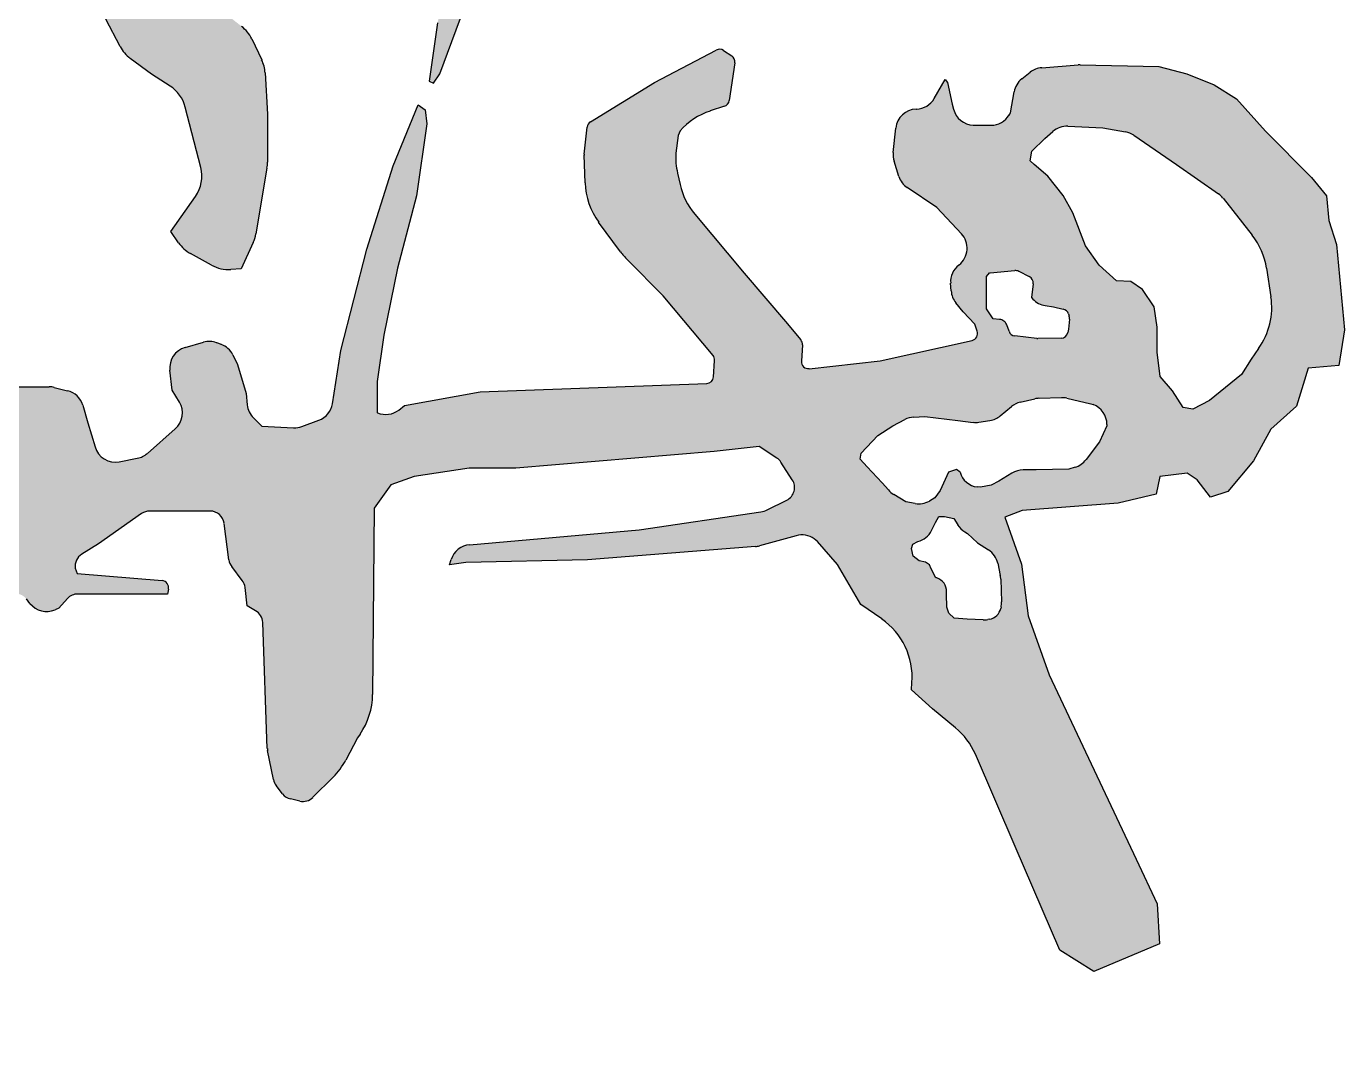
# Model space of a CAD drawing. Extents: x 185245 to 2166646, y -19957 to 815000.
# Drawn here: x 2019937.8 to 2020334.7, y 690203.8 to 690515.8 of the extents above; entities that cross this region are included whole.
import ezdxf

# ---------------------------------------------------------------- set-up
doc = ezdxf.new("R2010")
doc.units = 0
doc.header["$LTSCALE"] = 1000
doc.header["$MEASUREMENT"] = 0
doc.layers.add('签名', color=7, linetype='Continuous')

msp = doc.modelspace()

# ---------------------------------------------------------------- hatches: boundary and pattern name
at = {"layer": '签名'}
h = msp.add_hatch(color=4, dxfattribs=at)
h.paths.add_polyline_path([(2019868.78, 690825.58), (2019882.33, 690823.76), (2019889.88, 690820.89), (2019896.13, 690817.51), (2019898.22, 690813.34), (2019898.74, 690808.4), (2019899, 690803.97), (2019899, 690802.93), (2019901.35, 690805.02), (2019904.73, 690810.22), (2019908.64, 690816.21), (2019907.08, 690822.97), (2019905.25, 690825.71, 0.161293), (2019894.72, 690833.93), (2019890.4, 690835.47), (2019873.73, 690840.41), (2019851.56, 690845.83, -0.055927), (2019847.11, 690847.46), (2019837.62, 690852.21, -0.036786), (2019834.94, 690853.8), (2019829.61, 690857.53, 0.116967), (2019820.49, 690861.14, 0.125161), (2019819.46, 690860.96), (2019813.98, 690858.45, 0.089225), (2019813.36, 690858.02, -0.045924), (2019813.66, 690858.27), (2019810.36, 690856, 0.195275), (2019809.48, 690854.66), (2019809.13, 690852.94, 0.293872), (2019809.97, 690850.8), (2019813.56, 690848.22), (2019817.2, 690846.92), (2019821.11, 690843.02), (2019822.44, 690833.71, 0.040442), (2019822.41, 690833.37, 0.74192), (2019826.3, 690832.19), (2019827.62, 690834.17), (2019833.35, 690835.99), (2019839.08, 690834.95), (2019843.51, 690831.82), (2019848.5, 690827.55, 0.146226), (2019849.61, 690827.06), (2019859.14, 690825.84)])
h.paths.add_polyline_path([(2020026.45, 690595.26, -0.224051), (2020030.41, 690587.1), (2020030.62, 690568.84, 0.252735), (2020035.52, 690560.01), (2020039.87, 690557.23), (2020044.04, 690557.64, 0.405395), (2020053.59, 690568.95), (2020052.86, 690579.43), (2020060.94, 690581.74), (2020063.25, 690582.89), (2020055.45, 690587.21), (2020054.01, 690592.98), (2020054.24, 690603.46, 0.116113), (2020053.23, 690608.22), (2020047.95, 690619.44, 0.062977), (2020046.52, 690621.69), (2020040.35, 690629.14, 0.230474), (2020031.88, 690632.98), (2020024, 690632.77), (2020021.5, 690632.11, 0.141943), (2020016.42, 690629.08), (2020009.6, 690621.74, 0.175293), (2020006.76, 690615.09), (2020006.69, 690613.74), (2020007.55, 690609.99), (2020008.13, 690609.99)])
h.paths.add_polyline_path([(2020009.66, 690501.81, 0.097987), (2020008.63, 690505.8), (2020005.62, 690512.06, 0.115547), (2020002.59, 690515.83), (2019991.24, 690524.69), (2019978.35, 690530.92), (2019972.2, 690531.03), (2019966.71, 690528.01), (2019961.72, 690518.04), (2019966.01, 690509.8, 0.112428), (2019969.06, 690506.2), (2019975.44, 690501.42), (2019981.04, 690497.86, -0.190711), (2019985.63, 690491.53), (2019990.28, 690473.38, -0.218827), (2019988.69, 690464.65), (2019981.26, 690454.05), (2019983.59, 690450.68, 0.115033), (2019987.17, 690447.44), (2019993.49, 690443.93, 0.14431), (2019999.35, 690442.62), (2020002.47, 690442.83), (2020006.05, 690450.71, 0.064737), (2020006.86, 690453.33), (2020010.22, 690473.11, 0.042109), (2020010.37, 690474.89), (2020010.37, 690489.37)])
h.paths.add_polyline_path([(2019910.46, 690248.86, 0.133698), (2019911.76, 690250.67), (2019914.06, 690256.83), (2019913.81, 690263.56), (2019913.81, 690266.13), (2019911.73, 690267.35), (2019907.07, 690267.6), (2019898.5, 690267.48), (2019894.54, 690267.85, -0.296761), (2019890.92, 690270.74), (2019890.04, 690273.35), (2019887.96, 690273.35), (2019886.03, 690270.36, -0.111035), (2019884.7, 690269.05), (2019881.96, 690267.35), (2019877.13, 690262.02, -0.159662), (2019874.84, 690260.71), (2019871.42, 690260.01), (2019862.85, 690260.74), (2019862.75, 690260.29), (2019862.55, 690256.18), (2019862.95, 690252.66), (2019865.89, 690249.52), (2019870.39, 690245.02), (2019872.94, 690245.21), (2019875.49, 690247.17), (2019877.64, 690246.39), (2019879.8, 690243.65), (2019880.58, 690239.34), (2019880.03, 690228.68, 0.22558), (2019881.43, 690225.31), (2019886.27, 690220.93), (2019888.42, 690221.33), (2019893.32, 690227.79), (2019899.04, 690232.93, 0.121444), (2019900.18, 690234.61), (2019902.91, 690241.97, -0.134274), (2019904.22, 690243.79)])
msp.add_hatch(color=4, dxfattribs=at).paths.add_polyline_path([(2020152.31, 690750.18), (2020113.21, 690671.38), (2020085.32, 690601.19), (2020070.57, 690554.06), (2020061.6, 690516.94), (2020059.04, 690499.34), (2020060.32, 690498.7), (2020062.22, 690501.49), (2020082.34, 690555.89), (2020107.01, 690617.96), (2020132.15, 690672.48), (2020160.01, 690729.07), (2020165.49, 690732.27), (2020167.77, 690726.33), (2020165.95, 690695.3), (2020165.95, 690671.11), (2020169.14, 690649.2), (2020184.22, 690622.28), (2020198.83, 690602.19), (2020210.71, 690585.31), (2020214.36, 690575.27), (2020213.45, 690565.23), (2020207.97, 690547.88), (2020203.58, 690542.93), (2020194.61, 690540.04), (2020188.85, 690533), (2020189.81, 690528.84), (2020200.39, 690524.64), (2020208.08, 690524), (2020217.37, 690532.64), (2020228.9, 690547.36), (2020234.67, 690567.2), (2020232.74, 690585.76), (2020226.02, 690601.45), (2020211.93, 690620.97), (2020198.79, 690639.53), (2020189.48, 690669.1), (2020190.12, 690694.7), (2020190.74, 690736.73), (2020189.46, 690760.1), (2020184.01, 690766.82), (2020173.12, 690770.66), (2020161.59, 690768.1)])
h = msp.add_hatch(color=4, dxfattribs=at)
h.paths.add_polyline_path([(2020106.61, 690485.47, -0.231178), (2020107.61, 690487.05), (2020126.92, 690498.93), (2020145.49, 690508.69, -0.274551), (2020147.66, 690508.58), (2020150.15, 690506.92, -0.290357), (2020151.07, 690504.84), (2020149.39, 690493.49, -0.282713), (2020147.96, 690491.78), (2020143.64, 690490.35, 0.12974), (2020134.57, 690484.41), (2020134.03, 690482.97), (2020133.32, 690477.61, 0.07073), (2020133.81, 690471.65), (2020134.6, 690468.19, 0.118418), (2020139, 690459.29), (2020153.86, 690441.47), (2020166.29, 690426.98), (2020170.93, 690421.42, -0.191696), (2020171.42, 690419.92), (2020171.11, 690415, 0.465128), (2020173.46, 690412.76), (2020194.78, 690415.07), (2020222.5, 690421.28, 0.44834), (2020224.04, 690424.05), (2020223.31, 690426.15), (2020219.82, 690429.89), (2020217.64, 690432.54, -0.157491), (2020216.2, 690436.18), (2020216.05, 690438.51, -0.24693), (2020218.46, 690443.93), (2020218.59, 690444.02, 0.440579), (2020219.28, 690453.4), (2020211.84, 690461.29), (2020202.97, 690467.27, -0.170294), (2020200.45, 690470.65), (2020199.01, 690475.24, -0.102372), (2020198.76, 690477.81), (2020199.54, 690485.19, -0.373734), (2020205.65, 690490.9), (2020205.79, 690490.9, 0.254103), (2020211.03, 690493.99), (2020214.4, 690499.78), (2020215.1, 690498.88), (2020216.55, 690492.36), (2020216.92, 690490.9, 0.331647), (2020222.83, 690486.09), (2020223.82, 690486.04), (2020228.19, 690486.04, 0.263355), (2020233.65, 690489.13), (2020234.04, 690489.78), (2020235.13, 690496.1, -0.184975), (2020237.45, 690500.02), (2020240, 690502.03, -0.149598), (2020243.47, 690503.39), (2020254.75, 690504.24), (2020278.69, 690503.74), (2020287.17, 690501.49), (2020295.4, 690498.25), (2020302.14, 690494.02), (2020310.87, 690484.3), (2020324.68, 690470.32), (2020329.17, 690464.84), (2020329.91, 690457.36), (2020332.16, 690450.14), (2020334.66, 690424.41), (2020332.91, 690413.69), (2020323.68, 690412.95), (2020322.19, 690407.96), (2020320.19, 690401.48), (2020312.46, 690394.5), (2020307.22, 690385.03), (2020299.49, 690375.81), (2020294.25, 690374.07), (2020290.26, 690379.3), (2020287.27, 690381.29), (2020279.04, 690380.3), (2020277.96, 690374.99), (2020266.49, 690372.25), (2020237.55, 690370.01), (2020232.32, 690368.01), (2020237.37, 690353.88), (2020239.36, 690338.33), (2020245.7, 690320.53), (2020271.87, 690265.05), (2020278.25, 690251.65), (2020278.89, 690239.54), (2020259.11, 690231.25), (2020248.89, 690237.62), (2020235.49, 690268.87), (2020223.49, 690296.68, 0.119239), (2020217.48, 690304.66), (2020210.6, 690310.32), (2020204.22, 690316.06), (2020204.39, 690318.28, 0.267055), (2020195.28, 690337.41), (2020189.05, 690341.71), (2020182.02, 690353.75), (2020176, 690360.77), (2020174.95, 690361.52, 0.225942), (2020169.56, 690362.47), (2020158.51, 690359.43, -0.047725), (2020157.32, 690359.22), (2020106.73, 690355.25), (2020070.06, 690354.39), (2020065.16, 690353.65), (2020065.69, 690355.33, -0.302854), (2020071.21, 690359.76), (2020122.29, 690364.28), (2020158.92, 690369.65, 0.079622), (2020160.85, 690370.26), (2020166.72, 690373.19, 0.447831), (2020168.38, 690379.31), (2020164.93, 690384.62, 0.101957), (2020163.72, 690385.83), (2020158.43, 690389.36), (2020144.88, 690387.86), (2020085.14, 690382.84), (2020071.09, 690382.84), (2020054.52, 690380.33), (2020047.49, 690377.83), (2020042.47, 690370.8), (2020042.02, 690314.65, -0.1506), (2020038.24, 690302.72), (2020037.45, 690301.59), (2020033.94, 690294.91, -0.07539), (2020030.15, 690289.78), (2020024.06, 690283.69, -0.258442), (2020020.1, 690282.55), (2020017.34, 690283.19, -0.172364), (2020014.94, 690284.72), (2020012.97, 690287.25, -0.116492), (2020012.16, 690289.03), (2020010.35, 690298.07), (2020008.93, 690336.36, 0.257654), (2020006.81, 690339.88), (2020004.21, 690341.39), (2020003.63, 690346.88, 0.137932), (2020002.78, 690349.02), (2019999.61, 690353.15, -0.130882), (2019998.78, 690355.17), (2019997.31, 690366.19, 0.375873), (2019993.1, 690369.88), (2019974.92, 690369.88, 0.153785), (2019972.49, 690369.11), (2019959.5, 690360.03), (2019954.48, 690356.92, 0.298099), (2019952.51, 690352.7), (2019953.09, 690351.08), (2019978.67, 690348.95, -0.449386), (2019980.58, 690346.41), (2019980.27, 690344.9), (2019953.28, 690344.9, 0.210128), (2019950.15, 690343.53), (2019947.54, 690340.68), (2019946.41, 690340.19, -0.340919), (2019938.86, 690342.08), (2019937.79, 690343.43, 0.210758), (2019934.75, 690345.04), (2019929.44, 690345.42, -0.201903), (2019925.03, 690347.66), (2019921.31, 690352.05, -0.259318), (2019920.11, 690358.12), (2019920.69, 690359.91, -0.264412), (2019928.43, 690367), (2019934.86, 690368.47), (2019935.38, 690369.62, 0.42547), (2019934.22, 690372.45), (2019931.68, 690373.47, 0.080244), (2019927.1, 690374.11), (2019916.91, 690373.75), (2019857.65, 690373.06), (2019811.19, 690369.19), (2019790.28, 690367.86, 0.145884), (2019788, 690367.02), (2019757.95, 690344.52), (2019733.32, 690327.99), (2019703.04, 690305.13), (2019663.27, 690278.05), (2019651.08, 690268.64, 0.151784), (2019648.91, 690265.55), (2019647.78, 690262.06), (2019647.78, 690259.21, 0.121298), (2019648.51, 690256.25), (2019650.33, 690254.15), (2019653.93, 690253.23), (2019657.71, 690253.32, 0.108689), (2019666.58, 690255.48), (2019672.56, 690258.41), (2019716.21, 690278.44), (2019768.81, 690302.51), (2019813.54, 690320.69), (2019832.22, 690324.61), (2019860.24, 690326.09), (2019866.99, 690325.73, -0.148728), (2019871.64, 690324.05), (2019875.83, 690320.91, -0.11645), (2019878.34, 690317.91), (2019881.37, 690311.84), (2019871.86, 690310.38, 0.187953), (2019866.52, 690307.29), (2019855.93, 690294.06, 0.102525), (2019854.36, 690290.99), (2019851.88, 690281.88), (2019840.62, 690281.88, 0.144191), (2019836.01, 690280.53), (2019784.05, 690247.01), (2019734.84, 690218.09, 0.063491), (2019733.14, 690216.77), (2019724.07, 690207.71, -0.080592), (2019721.86, 690206.12), (2019719.02, 690204.7, -0.178905), (2019713.16, 690204.06), (2019710.96, 690207.63), (2019708.6, 690214.65, -0.27945), (2019710.38, 690223.28), (2019713.26, 690226.38), (2019726.81, 690230.44, 0.073381), (2019729.05, 690231.49), (2019794.86, 690275.01), (2019818, 690291.05, 0.06755), (2019819.68, 690292.59), (2019823.18, 690296.78), (2019823.38, 690297.95, 0.305341), (2019816.7, 690301.23), (2019814.03, 690301.04), (2019769.79, 690281.39), (2019692.02, 690247.94), (2019669.54, 690239.4, -0.052637), (2019665.22, 690238.27), (2019652.11, 690236.25, -0.090596), (2019644.47, 690236.47), (2019635.61, 690238.34, -0.085038), (2019628.94, 690241), (2019625.24, 690243.26, -0.181064), (2019622.48, 690246.78), (2019620.83, 690252, -0.147202), (2019620.78, 690255.68), (2019622.81, 690262.79, -0.109427), (2019624.13, 690265.21), (2019635.58, 690278.42, -0.048018), (2019636.46, 690279.26), (2019672.36, 690307.37), (2019703.32, 690328.49), (2019712.94, 690336.1, 0.298156), (2019714.41, 690340.51), (2019712.66, 690347.15), (2019709.22, 690351.08), (2019697.43, 690352.07), (2019565.57, 690335.89), (2019492.71, 690328.01), (2019332.7, 690314.97, -0.291644), (2019328.66, 690317.11), (2019317.71, 690336.36), (2019317.71, 690337.94, -0.383842), (2019321.52, 690342.17), (2019345.73, 690344.71), (2019532.03, 690353.06), (2019659.95, 690366.86), (2019705.67, 690370.3), (2019707.49, 690375.23), (2019706.11, 690393.83), (2019698.04, 690418.03), (2019690.61, 690427.3), (2019680.19, 690441.01, -0.101619), (2019678.34, 690444.86), (2019676.96, 690450.35, -0.109256), (2019676.83, 690454.94), (2019678.26, 690462.34, -0.280752), (2019685.7, 690470.52), (2019687.37, 690471.02, -0.126758), (2019692.67, 690471.2), (2019697.84, 690470.05, -0.15474), (2019703.39, 690466.83), (2019712.32, 690457.01, -0.081557), (2019714.2, 690454.12), (2019717.02, 690447.67, -0.093443), (2019717.91, 690443.83), (2019718.44, 690430.39), (2019722.77, 690405.05), (2019729.12, 690379.69, 0.390931), (2019733.94, 690376.53), (2019753.08, 690379.71), (2019768.44, 690387.68, 0.171134), (2019770.38, 690389.74), (2019776.58, 690403.81), (2019795.13, 690432.24), (2019803.96, 690449.88, 0.116513), (2019804.41, 690451.78), (2019804.41, 690464.69, 0.107138), (2019804.03, 690466.45), (2019802.31, 690470.23, 0.523435), (2019795.43, 690471.48), (2019788.43, 690464.48, -0.18265), (2019785.69, 690463.24), (2019777.37, 690462.72, -0.340063), (2019773.07, 690465.62), (2019771.88, 690469.19, 0.294066), (2019768.29, 690472.08), (2019765.01, 690472.42, 0.133568), (2019754, 690470.64), (2019752.46, 690469.94), (2019743.05, 690464.71, 0.220074), (2019740.94, 690461.83), (2019738.99, 690452.07, -0.080659), (2019738.51, 690450.8), (2019731.43, 690438.42), (2019729.74, 690439.77, -0.201849), (2019728.16, 690442.67), (2019725.97, 690464.53, -0.240558), (2019726.68, 690466.33), (2019736.28, 690474.86, 0.21433), (2019737, 690476.45), (2019737, 690479.15, 0.280337), (2019735.85, 690481.03), (2019702.37, 690498.36), (2019678.76, 690512.75, 0.156534), (2019674.97, 690513.66), (2019665.27, 690512.94, -0.46076), (2019660.72, 690517.53), (2019661.81, 690530.72, -0.064651), (2019664.11, 690541.42), (2019670.95, 690567.64), (2019680.69, 690605.07), (2019692.17, 690650.18), (2019694.41, 690661.85), (2019681.37, 690660.55, -0.064936), (2019670.39, 690660.88), (2019660.1, 690662.54, -0.080775), (2019653.63, 690664.69), (2019648.91, 690667.16, -0.135752), (2019640.64, 690674.9), (2019640.4, 690675.29, -0.154043), (2019637.32, 690687.7), (2019637.44, 690689.71, -0.136703), (2019638.19, 690691.87), (2019643.08, 690698.93), (2019644.24, 690699.22, -0.279334), (2019648.45, 690697.94), (2019657.44, 690687.93), (2019670.2, 690681.76), (2019682.73, 690679.26, 0.141167), (2019694.45, 690680.23), (2019696.89, 690681.98), (2019699.79, 690686.17, 0.122029), (2019700.23, 690688.16), (2019699.57, 690718.91, 0.13949), (2019696.14, 690730.03), (2019691.62, 690736.98), (2019688.25, 690740.56, 0.109197), (2019680.67, 690745.72), (2019674.74, 690748.09, -0.674227), (2019678.54, 690768.07), (2019685.28, 690767.75, -0.092395), (2019694.78, 690764.66), (2019701.89, 690760.64, -0.067551), (2019706.43, 690757.18), (2019716.33, 690747.29), (2019716.79, 690746.66, -0.157847), (2019720.91, 690734.24), (2019721.26, 690684.37, 0.507739), (2019724.04, 690682.36), (2019741.45, 690688.04), (2019780.98, 690698.33), (2019784.49, 690699.65, 0.285141), (2019798.14, 690717.42), (2019798.42, 690720.2), (2019792.05, 690732.92), (2019791.89, 690735.77, -0.404917), (2019797.67, 690742.49), (2019802.43, 690742.92, -0.059906), (2019803.95, 690742.88), (2019810.92, 690741.83, -0.217925), (2019815.37, 690738.94), (2019819.29, 690732.73, -0.127757), (2019820.27, 690729.68), (2019820.71, 690721.79), (2019820.96, 690719.9, 0.45192), (2019828.92, 690714.59), (2019841.04, 690717.81, 0.061267), (2019845.85, 690719.75), (2019854.53, 690724.55, -0.126968), (2019864.81, 690727.21), (2019897.69, 690727.21, 0.329734), (2019899.72, 690728.71), (2019903.79, 690742.02), (2019908.79, 690728.17, 0.229531), (2019910.12, 690726.88), (2019912.28, 690726.16, -0.382276), (2019913.69, 690723.7), (2019911.8, 690714.92, -0.203047), (2019910.85, 690713.56), (2019905.03, 690709.93), (2019893.91, 690703.75), (2019878.26, 690698.41), (2019856.44, 690694.29), (2019845.74, 690694.29), (2019836.63, 690694.62, 0.112418), (2019831.99, 690693.73), (2019829.04, 690692.44, 0.326044), (2019827.78, 690690.28), (2019829.66, 690671.92), (2019828.42, 690664.11), (2019825.52, 690659.37, 0.328096), (2019825.95, 690654.35), (2019829.66, 690650.12), (2019839.09, 690615.91, 0.053255), (2019839.43, 690615.07), (2019854.36, 690586.52), (2019866.22, 690567.43), (2019876.3, 690551.7, 0.098742), (2019877.45, 690550.5), (2019891.9, 690540.45), (2019914.5, 690519.93, 0.218816), (2019917.88, 690518.85), (2019919.51, 690519.06, -0.291918), (2019923.64, 690517.09), (2019924.76, 690515.3, -0.158896), (2019925.39, 690512.75), (2019924.83, 690504.92), (2019930.1, 690506.89), (2019919.56, 690495.7), (2019919.12, 690493.04, -0.240188), (2019913.38, 690485.29), (2019909.42, 690484.77), (2019890.18, 690484.77), (2019862.01, 690482.46), (2019845.84, 690482), (2019839.38, 690480.15), (2019837.98, 690468.51), (2019829.66, 690453.28), (2019819.04, 690440.36), (2019815.81, 690434.36), (2019810.38, 690422.36, -0.059303), (2019807.79, 690418.06), (2019798.94, 690406.69, 0.096023), (2019795.28, 690399.48), (2019793.64, 690393.75), (2019795.95, 690390.52), (2019802.42, 690389.13), (2019844.78, 690395.19), (2019864.49, 690396.93, 0.368288), (2019870.28, 690402.83), (2019870.35, 690403.76, -0.287337), (2019874.34, 690409.22), (2019876.46, 690410.07, -0.1299), (2019879.69, 690410.47), (2019898.82, 690407.84), (2019917.47, 690407.32), (2019944.66, 690407.32, -0.061275), (2019946.2, 690407.13), (2019950.19, 690406.13, -0.265952), (2019954.76, 690401.75), (2019956.32, 690396.45), (2019958.46, 690389.2, 0.385739), (2019965.76, 690384.74), (2019971.18, 690385.77, 0.134429), (2019974.21, 690387.25), (2019982.6, 690394.65, 0.361907), (2019983.85, 690402.71), (2019981.7, 690406.29), (2019981, 690412.27, -0.367837), (2019985.58, 690419.15), (2019991.12, 690420.73, -0.157947), (2019995.04, 690420.59), (2019996.41, 690420.09, -0.191883), (2019999.94, 690416.95), (2020001.39, 690414.05), (2020003.98, 690405.25), (2020004.29, 690401.86, 0.175535), (2020006.13, 690397.92), (2020008.64, 690395.42), (2020018.23, 690394.96, 0.100406), (2020020.73, 690395.34), (2020025.85, 690397.23, 0.271742), (2020029.95, 690402.22), (2020032.47, 690418.19), (2020040.24, 690448.73), (2020048.18, 690473.86), (2020055.78, 690492.21), (2020057.85, 690490.66), (2020058.37, 690486.51), (2020055.26, 690464.78), (2020049.56, 690443.04), (2020045.42, 690422.85), (2020043.35, 690408.87), (2020043.35, 690399.56, 0.280775), (2020049.94, 690400.31), (2020051.64, 690401.63), (2020074.43, 690405.77), (2020142.62, 690408.27, 0.384258), (2020144.66, 690410.25), (2020145, 690415.26, 0.192772), (2020144.51, 690416.76), (2020129.51, 690434.74), (2020118.75, 690445.5, -0.038185), (2020116.64, 690447.96), (2020110.08, 690456.89, -0.150784), (2020105.98, 690468.73), (2020105.69, 690477.19)])
h.paths.add_polyline_path([(2019800.27, 690682.05), (2019801.77, 690675.13), (2019800.66, 690648.43), (2019792.96, 690603.8), (2019782.18, 690563.03), (2019767.55, 690521.48), (2019754.46, 690501.48), (2019736.75, 690510.71), (2019718.27, 690519.17), (2019686.72, 690532.88, -0.411776), (2019684.5, 690538.44), (2019693.63, 690559.95), (2019702.1, 690586.11), (2019712.11, 690624.58), (2019716.73, 690646.89), (2019722.12, 690659.97), (2019727.74, 690661.9), (2019747.6, 690665.81), (2019766.26, 690673.63), (2019782.81, 690679.04), (2019796.35, 690682.65)], flags=16)
h.paths.add_polyline_path([(2019820.79, 690632.96), (2019822.65, 690632.43), (2019826.36, 690625.8), (2019829.28, 690610.15), (2019840.96, 690583.36), (2019857.28, 690548.75, 0.039662), (2019858.12, 690547.29), (2019869.06, 690531.28), (2019879.15, 690513.24), (2019884.19, 690504.49), (2019882.33, 690502.63), (2019865.61, 690501.83), (2019845.25, 690499.66), (2019806.04, 690502.84, 0.081589), (2019804.67, 690502.73), (2019792.05, 690499.57, 0.183834), (2019789.57, 690497.85), (2019788.05, 690495.63, -0.12786), (2019784.03, 690492.11), (2019778.53, 690489.37), (2019773.22, 690491.22), (2019772.53, 690495.73), (2019773.07, 690502.2), (2019780.09, 690517.31), (2019790.35, 690536.73), (2019800.07, 690558.85), (2019809.24, 690582.59), (2019815.72, 690609.02), (2019817.34, 690630.6), (2019818.4, 690632.7)], flags=16)
h.paths.add_polyline_path([(2020240.53, 690478.25), (2020244.41, 690482.06), (2020246.86, 690484.19, -0.191823), (2020251.31, 690485.73), (2020261.89, 690485.26), (2020268.7, 690484.05, -0.10674), (2020271.19, 690483.03), (2020284.04, 690474.2), (2020296.66, 690465.42, -0.07439), (2020298.04, 690464.13), (2020306.85, 690452.92, -0.129106), (2020311.15, 690443.02), (2020312.47, 690434.43, -0.195793), (2020308.76, 690418.85), (2020306.48, 690415.67), (2020303.57, 690411.01), (2020293.95, 690403.15), (2020289, 690400.52), (2020286.08, 690401.11), (2020282.88, 690406.06), (2020279.09, 690410.43), (2020278.21, 690417.71), (2020278.21, 690425.28), (2020277.34, 690431.39), (2020273.84, 690436.63), (2020270.34, 690438.96), (2020265.97, 690439.25), (2020260.73, 690443.91), (2020256.65, 690449.74), (2020252.86, 690459.64), (2020249.94, 690464.88), (2020245.28, 690470.7), (2020241.2, 690474.2), (2020239.99, 690475.36)], flags=16)
h.paths.add_polyline_path([(2020226.82, 690440.54), (2020227.72, 690441.62), (2020227.9, 690441.62), (2020236.01, 690442.34), (2020239.71, 690440.49, -0.319194), (2020240.87, 690438.32), (2020240.34, 690434.23), (2020240.81, 690433.72, 0.170609), (2020244.54, 690431.73), (2020247.01, 690431.35), (2020249.94, 690430.71, -0.270894), (2020251.52, 690429.26), (2020251.88, 690428.11), (2020251.52, 690424.68), (2020251.31, 690423.65, -0.35173), (2020249.27, 690421.95), (2020242.14, 690421.8), (2020235.38, 690422.6, -0.28734), (2020233.62, 690424.02), (2020232.95, 690425.94, 0.155831), (2020232.18, 690426.98, 0.184917), (2020230.8, 690427.61), (2020228.8, 690427.75), (2020226.82, 690430.81), (2020226.82, 690436.03)], flags=16)
h.paths.add_polyline_path([(2020189.06, 690387.33), (2020194.1, 690392.6), (2020198.69, 690395.58), (2020202.26, 690397.44, -0.109091), (2020204.91, 690398.16), (2020208.32, 690398.33), (2020218.17, 690397.18), (2020222.79, 690396.6, 0.069308), (2020224.55, 690396.63), (2020227.88, 690397.14, 0.13629), (2020230.99, 690398.54), (2020234.38, 690401.36, -0.117467), (2020237.02, 690402.67), (2020241.39, 690403.68, -0.049761), (2020242.65, 690403.84), (2020249.46, 690404.03, -0.063156), (2020251.05, 690403.87), (2020258.29, 690402.22), (2020258.99, 690401.95, -0.311276), (2020263.1, 690395.99), (2020263.1, 690395.58), (2020260.81, 690390.77), (2020256.81, 690385.38, -0.162986), (2020253.49, 690383.07), (2020251.64, 690382.52), (2020241.78, 690382.29), (2020237.88, 690382.29, 0.140475), (2020234.5, 690381.33), (2020230.55, 690378.86), (2020228.26, 690377.71), (2020225.05, 690377.03), (2020224.07, 690377.15, -0.312011), (2020218.87, 690381.62), (2020217.82, 690382.37), (2020215.42, 690381.61), (2020212.9, 690376.11), (2020211.3, 690373.82), (2020209.63, 690372.88, -0.174687), (2020205.37, 690372.17), (2020202.59, 690372.67), (2020198.91, 690374.88, -0.082204), (2020197.32, 690376.23), (2020195.48, 690378.4), (2020190.9, 690383.21), (2020188.83, 690385.5)], flags=16)
h.paths.add_polyline_path([(2020204.63, 690359.89), (2020206.18, 690360.72, 0.21493), (2020210.28, 690363.99), (2020211.52, 690366.42), (2020212.52, 690368.21), (2020214.21, 690368.21), (2020216.99, 690367.61), (2020218.16, 690365.75, 0.120194), (2020220.32, 690363.64), (2020221.17, 690363.14), (2020224.15, 690360.36), (2020227.48, 690358.17, -0.198061), (2020230.22, 690354.16), (2020231.11, 690349.92), (2020231.38, 690342.6, -0.06461), (2020231.23, 690340.97), (2020231.14, 690340.57, -0.302829), (2020227.72, 690337.31), (2020227.2, 690337.22, -0.052243), (2020225.87, 690337.13), (2020220.97, 690337.31), (2020217.09, 690337.6), (2020215.5, 690339.19), (2020214.9, 690340.98), (2020214.8, 690345.18, 0.37754), (2020211.63, 690349.82), (2020210.23, 690352.51), (2020209.73, 690353.7), (2020208.44, 690354.5), (2020206.55, 690354.89), (2020204.76, 690356.28), (2020204.26, 690358.57)], flags=16)

# ---------------------------------------------------------------- linework, layer by layer
at = {"layer": '签名', "color": 4}
for p, q in [((2020062.22, 690501.49, -1062.25), (2020082.34, 690555.89, -1062.25)), ((2019966.01, 690509.8, -1062.25), (2019961.72, 690518.04, -1062.25)), ((2020061.6, 690516.94, -1062.25), (2020059.04, 690499.34, -1062.25)), ((2020005.62, 690512.06, -1062.25), (2020008.63, 690505.8, -1062.25)), ((2020126.92, 690498.93, -1062.25), (2020145.49, 690508.69, -1062.25)), ((2020147.66, 690508.58, -1062.25), (2020150.15, 690506.92, -1062.25)), ((2019975.44, 690501.42, -1062.25), (2019969.06, 690506.2, -1062.25)), ((2020151.07, 690504.84, -1062.25), (2020149.39, 690493.49, -1062.25)), ((2020243.47, 690503.39, -1062.25), (2020254.44, 690504.21, -1062.25)), ((2020255.05, 690504.23, -1062.25), (2020278.69, 690503.74, -1062.25)), ((2020278.69, 690503.74, -1062.25), (2020287.17, 690501.49, -1062.25)), ((2019981.04, 690497.86, -1062.25), (2019975.44, 690501.42, -1062.25)), ((2020009.66, 690501.81, -1062.25), (2020010.37, 690489.37, -1062.25)), ((2020059.04, 690499.34, -1062.25), (2020060.32, 690498.7, -1062.25)), ((2020060.32, 690498.7, -1062.25), (2020062.22, 690501.49, -1062.25)), ((2020107.61, 690487.05, -1062.25), (2020126.92, 690498.93, -1062.25)), ((2020211.11, 690494.13, -1062.25), (2020214.4, 690499.78, -1062.25)), ((2020214.4, 690499.78, -1062.25), (2020215.1, 690498.88, -1062.25)), ((2020215.1, 690498.88, -1062.25), (2020216.55, 690492.36, -1062.25)), ((2020237.45, 690500.02, -1062.25), (2020240, 690502.03, -1062.25)), ((2020287.17, 690501.49, -1062.25), (2020295.4, 690498.25, -1062.25)), ((2020234.04, 690489.78, -1062.25), (2020235.13, 690496.1, -1062.25)), ((2020295.4, 690498.25, -1062.25), (2020302.14, 690494.02, -1062.25)), ((2019990.28, 690473.38, -1062.25), (2019985.63, 690491.53, -1062.25)), ((2020048.18, 690473.86, -1062.25), (2020055.78, 690492.21, -1062.25)), ((2020055.78, 690492.21, -1062.25), (2020057.85, 690490.66, -1062.25)), ((2020057.85, 690490.66, -1062.25), (2020058.37, 690486.51, -1062.25)), ((2020147.96, 690491.78, -1062.25), (2020143.64, 690490.35, -1062.25)), ((2020205.65, 690490.9, -1062.25), (2020205.79, 690490.9, -1062.25)), ((2020216.55, 690492.36, -1062.25), (2020216.92, 690490.9, -1062.25)), ((2020302.14, 690494.02, -1062.25), (2020310.87, 690484.3, -1062.25)), ((2020010.37, 690489.37, -1062.25), (2020010.37, 690474.89, -1062.25)), ((2020058.37, 690486.51, -1062.25), (2020055.26, 690464.78, -1062.25)), ((2020233.65, 690489.13, -1062.25), (2020234.04, 690489.78, -1062.25)), ((2020105.7, 690477.34, -1062.25), (2020106.61, 690485.47, -1062.25)), ((2020134.03, 690482.97, -1062.25), (2020133.32, 690477.61, -1062.25)), ((2020134.57, 690484.41, -1062.25), (2020134.03, 690482.97, -1062.25)), ((2020198.76, 690477.81, -1062.25), (2020199.54, 690485.19, -1062.25)), ((2020222.83, 690486.09, -1062.25), (2020223.82, 690486.04, -1062.25)), ((2020223.82, 690486.04, -1062.25), (2020228.19, 690486.04, -1062.25)), ((2020244.41, 690482.06, -1062.25), (2020246.86, 690484.19, -1062.25)), ((2020251.31, 690485.73, -1062.25), (2020261.89, 690485.26, -1062.25)), ((2020261.89, 690485.26, -1062.25), (2020268.7, 690484.05, -1062.25)), ((2020271.19, 690483.03, -1062.25), (2020284.04, 690474.2, -1062.25)), ((2020310.87, 690484.3, -1062.25), (2020324.68, 690470.32, -1062.25)), ((2020240.53, 690478.25, -1062.25), (2020244.41, 690482.06, -1062.25)), ((2020105.98, 690468.73, -1062.25), (2020105.69, 690477.03, -1062.25)), ((2020200.45, 690470.65, -1062.25), (2020199.01, 690475.24, -1062.25)), ((2020239.99, 690475.36, -1062.25), (2020240.53, 690478.25, -1062.25)), ((2020241.2, 690474.2, -1062.25), (2020239.99, 690475.36, -1062.25)), ((2020010.22, 690473.11, -1062.25), (2020006.86, 690453.33, -1062.25)), ((2020040.24, 690448.73, -1062.25), (2020048.18, 690473.86, -1062.25)), ((2020048.18, 690473.86, -1062.25), (2020048.18, 690473.86, -1062.25)), ((2020133.81, 690471.65, -1062.25), (2020134.6, 690468.19, -1062.25)), ((2020245.28, 690470.7, -1062.25), (2020241.2, 690474.2, -1062.25)), ((2020249.94, 690464.88, -1062.25), (2020245.28, 690470.7, -1062.25)), ((2020284.04, 690474.2, -1062.25), (2020296.66, 690465.42, -1062.25)), ((2020211.84, 690461.29, -1062.25), (2020202.97, 690467.27, -1062.25)), ((2020324.68, 690470.32, -1062.25), (2020329.17, 690464.84, -1062.25)), ((2019981.26, 690454.05, -1062.25), (2019988.69, 690464.65, -1062.25)), ((2020055.26, 690464.78, -1062.25), (2020049.56, 690443.04, -1062.25)), ((2020252.86, 690459.64, -1062.25), (2020249.94, 690464.88, -1062.25)), ((2020298.04, 690464.13, -1062.25), (2020306.85, 690452.92, -1062.25)), ((2020329.17, 690464.84, -1062.25), (2020329.91, 690457.36, -1062.25)), ((2020139, 690459.29, -1062.25), (2020153.86, 690441.47, -1062.25)), ((2020219.28, 690453.4, -1062.25), (2020211.84, 690461.29, -1062.25)), ((2020256.65, 690449.74, -1062.25), (2020252.86, 690459.64, -1062.25)), ((2020116.64, 690447.96, -1062.25), (2020110.08, 690456.89, -1062.25)), ((2020329.91, 690457.36, -1062.25), (2020332.16, 690450.14, -1062.25)), ((2019983.59, 690450.68, -1062.25), (2019981.26, 690454.05, -1062.25)), ((2019993.49, 690443.93, -1062.25), (2019987.17, 690447.44, -1062.25)), ((2020006.05, 690450.71, -1062.25), (2020002.47, 690442.83, -1062.25)), ((2020032.47, 690418.19, -1062.25), (2020040.24, 690448.73, -1062.25)), ((2020260.73, 690443.91, -1062.25), (2020256.65, 690449.74, -1062.25)), ((2020332.16, 690450.14, -1062.25), (2020334.66, 690424.41, -1062.25)), ((2020002.47, 690442.83, -1062.25), (2019999.35, 690442.62, -1062.25)), ((2020049.56, 690443.04, -1062.25), (2020045.42, 690422.85, -1062.25)), ((2020129.51, 690434.74, -1062.25), (2020118.75, 690445.5, -1062.25)), ((2020218.46, 690443.93, -1062.25), (2020218.59, 690444.02, -1062.25)), ((2020265.97, 690439.25, -1062.25), (2020260.73, 690443.91, -1062.25)), ((2020311.15, 690443.02, -1062.25), (2020312.47, 690434.43, -1062.25)), ((2020153.86, 690441.47, -1062.25), (2020166.29, 690426.98, -1062.25)), ((2020226.82, 690440.54, -1062.25), (2020227.72, 690441.62, -1062.25)), ((2020226.82, 690436.03, -1062.25), (2020226.82, 690440.54, -1062.25)), ((2020227.72, 690441.62, -1062.25), (2020227.9, 690441.62, -1062.25)), ((2020227.9, 690441.62, -1062.25), (2020235.41, 690442.29, -1062.25)), ((2020236.55, 690442.07, -1062.25), (2020239.71, 690440.49, -1062.25)), ((2020270.34, 690438.96, -1062.25), (2020265.97, 690439.25, -1062.25)), ((2020273.84, 690436.63, -1062.25), (2020270.34, 690438.96, -1062.25)), ((2020216.2, 690436.18, -1062.25), (2020216.05, 690438.51, -1062.25)), ((2020226.82, 690430.81, -1062.25), (2020226.82, 690436.03, -1062.25)), ((2020240.87, 690438.32, -1062.25), (2020240.34, 690434.23, -1062.25)), ((2020277.34, 690431.39, -1062.25), (2020273.84, 690436.63, -1062.25)), ((2020144.51, 690416.76, -1062.25), (2020129.51, 690434.74, -1062.25)), ((2020219.82, 690429.89, -1062.25), (2020217.64, 690432.54, -1062.25)), ((2020240.34, 690434.23, -1062.25), (2020240.81, 690433.72, -1062.25)), ((2020244.54, 690431.73, -1062.25), (2020247.01, 690431.35, -1062.25)), ((2020247.01, 690431.35, -1062.25), (2020249.94, 690430.71, -1062.25)), ((2020278.21, 690425.28, -1062.25), (2020277.34, 690431.39, -1062.25)), ((2020166.29, 690426.98, -1062.25), (2020170.93, 690421.42, -1062.25)), ((2020223.31, 690426.15, -1062.25), (2020219.82, 690429.89, -1062.25)), ((2020228.8, 690427.75, -1062.25), (2020226.82, 690430.81, -1062.25)), ((2020230.8, 690427.61, -1062.25), (2020228.8, 690427.75, -1062.25)), ((2020232.33, 690426.86, -1062.25), (2020232.04, 690427.11, -1062.25)), ((2020251.52, 690429.26, -1062.25), (2020251.75, 690428.52, -1062.25)), ((2020251.83, 690427.68, -1062.25), (2020251.52, 690424.68, -1062.25)), ((2020224.04, 690424.05, -1062.25), (2020223.31, 690426.15, -1062.25)), ((2020233.62, 690424.02, -1062.25), (2020232.95, 690425.94, -1062.25)), ((2020251.52, 690424.68, -1062.25), (2020251.31, 690423.65, -1062.25)), ((2020278.21, 690417.71, -1062.25), (2020278.21, 690425.28, -1062.25)), ((2020334.66, 690424.41, -1062.25), (2020332.91, 690413.69, -1062.25)), ((2019985.58, 690419.15, -1062.25), (2019991.12, 690420.73, -1062.25)), ((2019995.04, 690420.59, -1062.25), (2019996.41, 690420.09, -1062.25)), ((2020045.42, 690422.85, -1062.25), (2020043.35, 690408.87, -1062.25)), ((2020171.42, 690419.92, -1062.25), (2020171.11, 690415, -1062.25)), ((2020194.78, 690415.07, -1062.25), (2020222.5, 690421.28, -1062.25)), ((2020242, 690421.82, -1062.25), (2020235.38, 690422.6, -1062.25)), ((2020249.27, 690421.95, -1062.25), (2020242.29, 690421.81, -1062.25)), ((2019999.94, 690416.95, -1062.25), (2020001.39, 690414.05, -1062.25)), ((2020029.95, 690402.22, -1062.25), (2020032.47, 690418.19, -1062.25)), ((2020144.66, 690410.25, -1062.25), (2020145, 690415.26, -1062.25)), ((2020173.46, 690412.76, -1062.25), (2020194.78, 690415.07, -1062.25)), ((2020279.09, 690410.43, -1062.25), (2020278.21, 690417.71, -1062.25)), ((2020306.48, 690415.67, -1062.25), (2020303.57, 690411.01, -1062.25)), ((2020308.76, 690418.85, -1062.25), (2020306.48, 690415.67, -1062.25)), ((2019981.7, 690406.29, -1062.25), (2019981, 690412.27, -1062.25)), ((2020001.39, 690414.05, -1062.25), (2020003.98, 690405.25, -1062.25)), ((2020323.68, 690412.95, -1062.25), (2020322.19, 690407.96, -1062.25)), ((2020332.91, 690413.69, -1062.25), (2020323.68, 690412.95, -1062.25)), ((2019917.47, 690407.32, -1062.25), (2019944.66, 690407.32, -1062.25)), ((2019946.2, 690407.13, -1062.25), (2019950.19, 690406.13, -1062.25)), ((2020043.35, 690408.87, -1062.25), (2020043.35, 690399.56, -1062.25)), ((2020074.43, 690405.77, -1062.25), (2020142.62, 690408.27, -1062.25)), ((2020282.88, 690406.06, -1062.25), (2020279.09, 690410.43, -1062.25)), ((2020303.57, 690411.01, -1062.25), (2020293.95, 690403.15, -1062.25)), ((2020322.19, 690407.96, -1062.25), (2020320.19, 690401.48, -1062.25)), ((2019983.85, 690402.71, -1062.25), (2019981.7, 690406.29, -1062.25)), ((2020003.98, 690405.25, -1062.25), (2020004.29, 690401.86, -1062.25)), ((2020051.64, 690401.63, -1062.25), (2020074.43, 690405.77, -1062.25)), ((2020237.02, 690402.67, -1062.25), (2020241.39, 690403.68, -1062.25)), ((2020242.65, 690403.84, -1062.25), (2020249.46, 690404.03, -1062.25)), ((2020251.05, 690403.87, -1062.25), (2020258.29, 690402.22, -1062.25)), ((2020286.08, 690401.11, -1062.25), (2020282.88, 690406.06, -1062.25)), ((2020293.95, 690403.15, -1062.25), (2020289, 690400.52, -1062.25)), ((2019954.76, 690401.75, -1062.25), (2019956.32, 690396.45, -1062.25)), ((2020043.35, 690399.56, -1062.25), (2020043.52, 690399.48, -1062.25)), ((2020049.94, 690400.31, -1062.25), (2020051.64, 690401.63, -1062.25)), ((2020230.99, 690398.54, -1062.25), (2020234.38, 690401.36, -1062.25)), ((2020258.29, 690402.22, -1062.25), (2020258.99, 690401.95, -1062.25)), ((2020289, 690400.52, -1062.25), (2020286.08, 690401.11, -1062.25)), ((2020320.19, 690401.48, -1062.25), (2020312.46, 690394.5, -1062.25)), ((2019956.32, 690396.45, -1062.25), (2019958.46, 690389.2, -1062.25)), ((2020006.13, 690397.92, -1062.25), (2020008.64, 690395.42, -1062.25)), ((2020008.64, 690395.42, -1062.25), (2020018.23, 690394.96, -1062.25)), ((2020020.73, 690395.34, -1062.25), (2020025.85, 690397.23, -1062.25)), ((2020194.1, 690392.6, -1062.25), (2020198.69, 690395.58, -1062.25)), ((2020198.69, 690395.58, -1062.25), (2020202.26, 690397.44, -1062.25)), ((2020204.91, 690398.16, -1062.25), (2020208.32, 690398.33, -1062.25)), ((2020208.32, 690398.33, -1062.25), (2020218.17, 690397.18, -1062.25)), ((2020218.17, 690397.18, -1062.25), (2020222.79, 690396.6, -1062.25)), ((2020224.55, 690396.63, -1062.25), (2020227.88, 690397.14, -1062.25)), ((2020263.1, 690395.58, -1062.25), (2020260.81, 690390.77, -1062.25)), ((2020263.1, 690395.99, -1062.25), (2020263.1, 690395.58, -1062.25)), ((2019974.21, 690387.25, -1062.25), (2019982.6, 690394.65, -1062.25)), ((2020189.06, 690387.33, -1062.25), (2020194.1, 690392.6, -1062.25)), ((2020312.46, 690394.5, -1062.25), (2020307.22, 690385.03, -1062.25)), ((2020144.88, 690387.86, -1062.25), (2020085.14, 690382.84, -1062.25)), ((2020158.43, 690389.36, -1062.25), (2020144.88, 690387.86, -1062.25)), ((2020163.72, 690385.83, -1062.25), (2020158.43, 690389.36, -1062.25)), ((2020188.83, 690385.5, -1062.25), (2020189.06, 690387.33, -1062.25)), ((2020260.81, 690390.77, -1062.25), (2020256.81, 690385.38, -1062.25)), ((2019965.76, 690384.74, -1062.25), (2019971.18, 690385.77, -1062.25)), ((2020168.38, 690379.31, -1062.25), (2020164.93, 690384.62, -1062.25)), ((2020190.9, 690383.21, -1062.25), (2020188.83, 690385.5, -1062.25)), ((2020307.22, 690385.03, -1062.25), (2020299.49, 690375.81, -1062.25)), ((2020054.52, 690380.33, -1062.25), (2020047.49, 690377.83, -1062.25)), ((2020071.09, 690382.84, -1062.25), (2020054.52, 690380.33, -1062.25)), ((2020085.14, 690382.84, -1062.25), (2020071.09, 690382.84, -1062.25)), ((2020195.48, 690378.4, -1062.25), (2020190.9, 690383.21, -1062.25)), ((2020215.42, 690381.61, -1062.25), (2020212.9, 690376.11, -1062.25)), ((2020217.82, 690382.37, -1062.25), (2020215.42, 690381.61, -1062.25)), ((2020218.87, 690381.62, -1062.25), (2020217.82, 690382.37, -1062.25)), ((2020234.5, 690381.33, -1062.25), (2020230.55, 690378.86, -1062.25)), ((2020241.78, 690382.29, -1062.25), (2020237.88, 690382.29, -1062.25)), ((2020251.64, 690382.52, -1062.25), (2020241.78, 690382.29, -1062.25)), ((2020253.49, 690383.07, -1062.25), (2020251.64, 690382.52, -1062.25)), ((2020279.04, 690380.3, -1062.25), (2020277.96, 690374.99, -1062.25)), ((2020287.27, 690381.29, -1062.25), (2020279.04, 690380.3, -1062.25)), ((2020290.26, 690379.3, -1062.25), (2020287.27, 690381.29, -1062.25)), ((2020294.25, 690374.07, -1062.25), (2020290.26, 690379.3, -1062.25)), ((2020047.49, 690377.83, -1062.25), (2020042.47, 690370.8, -1062.25)), ((2020197.32, 690376.23, -1062.25), (2020195.48, 690378.4, -1062.25)), ((2020212.9, 690376.11, -1062.25), (2020211.3, 690373.82, -1062.25)), ((2020225.05, 690377.03, -1062.25), (2020224.07, 690377.15, -1062.25)), ((2020228.26, 690377.71, -1062.25), (2020225.05, 690377.03, -1062.25)), ((2020230.55, 690378.86, -1062.25), (2020228.26, 690377.71, -1062.25)), ((2020299.49, 690375.81, -1062.25), (2020294.25, 690374.07, -1062.25)), ((2020160.85, 690370.26, -1062.25), (2020166.72, 690373.19, -1062.25)), ((2020202.59, 690372.67, -1062.25), (2020198.91, 690374.88, -1062.25)), ((2020205.37, 690372.17, -1062.25), (2020202.59, 690372.67, -1062.25)), ((2020211.3, 690373.82, -1062.25), (2020209.63, 690372.88, -1062.25)), ((2020266.49, 690372.25, -1062.25), (2020237.55, 690370.01, -1062.25)), ((2020277.96, 690374.99, -1062.25), (2020266.49, 690372.25, -1062.25)), ((2019972.49, 690369.11, -1062.25), (2019959.5, 690360.03, -1062.25)), ((2019993.1, 690369.88, -1062.25), (2019974.92, 690369.88, -1062.25)), ((2020042.47, 690370.8, -1062.25), (2020042.02, 690314.65, -1062.25)), ((2020122.29, 690364.28, -1062.25), (2020158.92, 690369.65, -1062.25)), ((2020211.52, 690366.42, -1062.25), (2020212.52, 690368.21, -1062.25)), ((2020212.52, 690368.21, -1062.25), (2020214.21, 690368.21, -1062.25)), ((2020214.21, 690368.21, -1062.25), (2020216.99, 690367.61, -1062.25)), ((2020216.99, 690367.61, -1062.25), (2020218.16, 690365.75, -1062.25)), ((2020237.55, 690370.01, -1062.25), (2020232.32, 690368.01, -1062.25)), ((2020232.32, 690368.01, -1062.25), (2020237.37, 690353.88, -1062.25)), ((2019998.78, 690355.17, -1062.25), (2019997.31, 690366.19, -1062.25)), ((2020071.21, 690359.76, -1062.25), (2020122.29, 690364.28, -1062.25)), ((2020210.28, 690363.99, -1062.25), (2020211.52, 690366.42, -1062.25)), ((2020220.32, 690363.64, -1062.25), (2020221.17, 690363.14, -1062.25)), ((2019959.5, 690360.03, -1062.25), (2019954.48, 690356.92, -1062.25)), ((2020169.56, 690362.47, -1062.25), (2020158.51, 690359.43, -1062.25)), ((2020176, 690360.77, -1062.25), (2020174.95, 690361.52, -1062.25)), ((2020182.02, 690353.75, -1062.25), (2020176, 690360.77, -1062.25)), ((2020204.26, 690358.57, -1062.25), (2020204.63, 690359.89, -1062.25)), ((2020204.63, 690359.89, -1062.25), (2020206.18, 690360.72, -1062.25)), ((2020204.63, 690359.89, -1062.25), (2020204.63, 690359.89, -1062.25)), ((2020221.17, 690363.14, -1062.25), (2020224.15, 690360.36, -1062.25)), ((2020224.15, 690360.36, -1062.25), (2020227.48, 690358.17, -1062.25)), ((2020157.32, 690359.22, -1062.25), (2020106.73, 690355.25, -1062.25)), ((2020204.76, 690356.28, -1062.25), (2020204.26, 690358.57, -1062.25)), ((2020206.55, 690354.89, -1062.25), (2020204.76, 690356.28, -1062.25)), ((2019952.51, 690352.7, -1062.25), (2019953.09, 690351.08, -1062.25)), ((2020002.78, 690349.02, -1062.25), (2019999.61, 690353.15, -1062.25)), ((2020065.16, 690353.65, -1062.25), (2020065.69, 690355.33, -1062.25)), ((2020070.06, 690354.39, -1062.25), (2020065.16, 690353.65, -1062.25)), ((2020106.73, 690355.25, -1062.25), (2020070.06, 690354.39, -1062.25)), ((2020189.05, 690341.71, -1062.25), (2020182.02, 690353.75, -1062.25)), ((2020208.44, 690354.5, -1062.25), (2020206.55, 690354.89, -1062.25)), ((2020209.73, 690353.7, -1062.25), (2020208.44, 690354.5, -1062.25)), ((2020210.23, 690352.51, -1062.25), (2020209.73, 690353.7, -1062.25)), ((2020211.62, 690349.83, -1062.25), (2020210.23, 690352.51, -1062.25)), ((2020230.22, 690354.16, -1062.25), (2020231, 690350.46, -1062.25)), ((2020237.37, 690353.88, -1062.25), (2020239.36, 690338.33, -1062.25)), ((2019953.09, 690351.08, -1062.25), (2019978.67, 690348.95, -1062.25)), ((2020211.87, 690349.75, -1062.25), (2020211.62, 690349.83, -1062.25)), ((2020231.13, 690349.38, -1062.25), (2020231.38, 690342.6, -1062.25)), ((2019980.27, 690344.9, -1062.25), (2019953.28, 690344.9, -1062.25)), ((2019980.58, 690346.41, -1062.25), (2019980.27, 690344.9, -1062.25)), ((2020004.21, 690341.39, -1062.25), (2020003.63, 690346.88, -1062.25)), ((2020214.8, 690344.86, -1062.25), (2020214.83, 690345.57, -1062.25)), ((2020214.9, 690340.98, -1062.25), (2020214.8, 690344.86, -1062.25)), ((2019938.86, 690342.08, -1062.25), (2019937.79, 690343.43, -1062.25)), ((2019947.54, 690340.68, -1062.25), (2019946.41, 690340.19, -1062.25)), ((2019950.15, 690343.53, -1062.25), (2019947.54, 690340.68, -1062.25)), ((2020006.81, 690339.88, -1062.25), (2020004.21, 690341.39, -1062.25)), ((2020195.28, 690337.41, -1062.25), (2020189.05, 690341.71, -1062.25)), ((2020215.5, 690339.19, -1062.25), (2020214.9, 690340.98, -1062.25)), ((2020231.23, 690340.97, -1062.25), (2020231.14, 690340.57, -1062.25)), ((2020010.33, 690298.42, -1062.25), (2020008.93, 690336.36, -1062.25)), ((2020217.09, 690337.6, -1062.25), (2020215.5, 690339.19, -1062.25)), ((2020220.97, 690337.31, -1062.25), (2020217.09, 690337.6, -1062.25)), ((2020225.87, 690337.13, -1062.25), (2020220.97, 690337.31, -1062.25)), ((2020227.72, 690337.31, -1062.25), (2020227.2, 690337.22, -1062.25)), ((2020239.36, 690338.33, -1062.25), (2020245.7, 690320.53, -1062.25)), ((2020245.7, 690320.53, -1062.25), (2020271.87, 690265.05, -1062.25)), ((2020204.22, 690316.06, -1062.25), (2020204.39, 690318.28, -1062.25)), ((2020210.6, 690310.32, -1062.25), (2020204.22, 690316.06, -1062.25)), ((2020217.48, 690304.66, -1062.25), (2020210.6, 690310.32, -1062.25)), ((2020037.45, 690301.59, -1062.25), (2020033.94, 690294.91, -1062.25)), ((2020038.24, 690302.72, -1062.25), (2020037.45, 690301.59, -1062.25)), ((2020012.16, 690289.03, -1062.25), (2020010.41, 690297.74, -1062.25)), ((2020235.49, 690268.87, -1062.25), (2020223.49, 690296.68, -1062.25)), ((2020030.15, 690289.78, -1062.25), (2020024.06, 690283.69, -1062.25)), ((2020014.94, 690284.72, -1062.25), (2020012.97, 690287.25, -1062.25)), ((2020020.1, 690282.55, -1062.25), (2020017.34, 690283.19, -1062.25)), ((2020248.89, 690237.62, -1062.25), (2020235.49, 690268.87, -1062.25)), ((2020271.87, 690265.05, -1062.25), (2020278.25, 690251.65, -1062.25)), ((2020278.25, 690251.65, -1062.25), (2020278.89, 690239.54, -1062.25)), ((2020259.11, 690231.25, -1062.25), (2020248.89, 690237.62, -1062.25)), ((2020278.89, 690239.54, -1062.25), (2020259.11, 690231.25, -1062.25))]:
    msp.add_line(p, q, dxfattribs=at)
for centre, radius, start, end in [((2019996.05, 690507.46, -1062.25), 10.62, 25.6586, 52.0231), ((2019975.43, 690514.7, -1062.25), 10.62, 207.4928, 233.1517), ((2020146.48, 690506.81, -1062.25), 2.12, 56.3307, 117.74), ((2020148.97, 690505.15, -1062.25), 2.12, 351.5665, 56.3307), ((2019999.05, 690501.2, -1062.25), 10.62, 3.2731, 25.6586), ((2020243.95, 690497.03, -1062.25), 6.37, 94.3127, 128.3456), ((2020254.92, 690497.86, -1062.25), 6.37, 88.8074, 94.3127), ((2020241.41, 690495.02, -1062.25), 6.37, 128.3456, 170.2649), ((2019975.34, 690488.89, -1062.25), 10.62, 14.3601, 57.5491), ((2020147.29, 690493.8, -1062.25), 2.12, 288.4215, 351.5665), ((2020205.87, 690484.53, -1062.25), 6.37, 92.0166, 173.9863), ((2020205.56, 690497.27, -1062.25), 6.37, 272.0166, 330.442), ((2020223.1, 690492.45, -1062.25), 6.37, 194.1206, 267.5124), ((2020108.72, 690485.24, -1062.25), 2.12, 121.5874, 173.6549), ((2020150.35, 690470.19, -1062.25), 21.24, 108.4215, 137.9904), ((2020228.19, 690492.42, -1062.25), 6.37, 270, 329.0164), ((2020251.03, 690479.37, -1062.25), 6.37, 87.4572, 130.8921), ((2020267.58, 690477.78, -1062.25), 6.37, 55.5125, 79.8831), ((2019999.75, 690474.89, -1062.25), 10.62, 350.355, 360), ((2020107.81, 690477.1, -1062.25), 2.12, 173.6549, 181.9765), ((2020154.53, 690476.36, -1062.25), 21.24, 176.6309, 192.814), ((2020205.1, 690477.14, -1062.25), 6.37, 173.9863, 197.3668), ((2019979.99, 690470.74, -1062.25), 10.62, 324.9869, 14.3601), ((2020206.53, 690472.56, -1062.25), 6.37, 197.3668, 236.0244), ((2020127.21, 690469.46, -1062.25), 21.24, 181.9765, 216.2753), ((2020155.31, 690472.9, -1062.25), 21.24, 192.814, 219.8277), ((2020293.03, 690460.19, -1062.25), 6.37, 38.179, 55.1966), ((2019996.39, 690455.11, -1062.25), 10.62, 335.5391, 350.355), ((2020214.64, 690449.03, -1062.25), 6.37, 308.212, 43.3211), ((2020290.15, 690439.79, -1062.25), 21.24, 8.7529, 38.179), ((2019992.32, 690456.73, -1062.25), 10.62, 214.7162, 240.9645), ((2020133.77, 690460.53, -1062.25), 21.24, 216.2753, 225.0225), ((2019998.65, 690453.22, -1062.25), 10.62, 240.9645, 273.8111), ((2020222.41, 690438.92, -1062.25), 6.37, 128.212, 183.6943), ((2020235.6, 690440.17, -1062.25), 2.12, 63.4529, 95.0757), ((2020238.76, 690438.59, -1062.25), 2.12, 352.6419, 63.4529), ((2020222.56, 690436.59, -1062.25), 6.37, 183.6943, 219.4945), ((2020245.5, 690438.03, -1062.25), 6.37, 222.5328, 261.2606), ((2020291.47, 690431.2, -1062.25), 21.24, 324.4411, 8.7529), ((2020230.66, 690425.49, -1062.25), 2.12, 49.4208, 86.1889), ((2020249.49, 690428.64, -1062.25), 2.12, 17.1154, 77.7445), ((2020249.72, 690427.9, -1062.25), 2.12, 353.9863, 17.1154), ((2020222.04, 690423.35, -1062.25), 2.12, 282.6238, 19.2182), ((2020230.95, 690425.25, -1062.25), 2.12, 19.1304, 49.4208), ((2020235.63, 690424.71, -1062.25), 2.12, 199.1304, 263.2562), ((2020249.23, 690424.07, -1062.25), 2.12, 271.1682, 348.6814), ((2019987.33, 690413.02, -1062.25), 6.37, 105.9335, 186.7151), ((2019992.87, 690414.6, -1062.25), 6.37, 70.0314, 105.9335), ((2019994.24, 690414.1, -1062.25), 6.37, 26.583, 70.0314), ((2020169.3, 690420.06, -1062.25), 2.12, 356.4209, 39.8277), ((2020242.24, 690423.93, -1062.25), 2.12, 263.2562, 271.1682), ((2020142.88, 690415.4, -1062.25), 2.12, 356.1829, 39.8277), ((2020173.23, 690414.87, -1062.25), 2.12, 176.4209, 276.1986), ((2019944.66, 690400.95, -1062.25), 6.37, 75.9743, 90), ((2020142.54, 690410.4, -1062.25), 2.12, 272.1043, 356.1829), ((2019948.65, 690399.95, -1062.25), 6.37, 16.4017, 75.9743), ((2020242.82, 690397.47, -1062.25), 6.37, 91.5899, 102.9848), ((2020249.63, 690397.66, -1062.25), 6.37, 77.1348, 91.5899), ((2019978.39, 690399.43, -1062.25), 6.37, 311.4014, 30.9836), ((2020010.64, 690402.43, -1062.25), 6.37, 185.1985, 225.0225), ((2020023.65, 690403.21, -1062.25), 6.37, 290.2103, 351.0204), ((2020046.03, 690405.34, -1062.25), 6.37, 246.8177, 307.8532), ((2020238.46, 690396.46, -1062.25), 6.37, 102.9848, 129.7835), ((2020256.73, 690395.99, -1062.25), 6.37, 0, 69.1605), ((2020018.53, 690401.33, -1062.25), 6.37, 267.2758, 290.2103), ((2020205.21, 690391.8, -1062.25), 6.37, 92.7241, 117.6275), ((2020223.58, 690402.93, -1062.25), 6.37, 262.8805, 278.7394), ((2020226.92, 690403.44, -1062.25), 6.37, 278.7394, 309.7835), ((2019964.57, 690391, -1062.25), 6.37, 196.4017, 280.776), ((2019969.99, 690392.03, -1062.25), 6.37, 280.776, 311.4014), ((2020161.37, 690382.3, -1062.25), 4.25, 33.0444, 56.3307), ((2020251.69, 690389.18, -1062.25), 6.37, 286.3774, 323.4055), ((2020164.82, 690376.99, -1062.25), 4.25, 296.5471, 33.0444), ((2020224.7, 690383.14, -1062.25), 6.02, 194.6373, 263.9514), ((2020237.88, 690375.92, -1062.25), 6.37, 90, 121.9852), ((2020202.18, 690380.35, -1062.25), 6.37, 220.2585, 239.0561), ((2020206.51, 690378.44, -1062.25), 6.37, 259.7031, 299.3385), ((2019974.92, 690365.63, -1062.25), 4.25, 90, 124.9709), ((2019993.1, 690365.63, -1062.25), 4.25, 7.6005, 90), ((2020158, 690375.96, -1062.25), 6.37, 278.3374, 296.5471), ((2020204.61, 690366.9, -1062.25), 6.37, 284.3119, 332.8321), ((2020223.56, 690369.13, -1062.25), 6.37, 212.0256, 239.4404), ((2020071.77, 690353.41, -1062.25), 6.37, 95.065, 162.4615), ((2020171.25, 690356.33, -1062.25), 6.37, 54.4836, 105.4107), ((2019956.71, 690353.3, -1062.25), 4.25, 121.7394, 188.1364), ((2020156.82, 690365.57, -1062.25), 6.37, 274.4811, 285.4107), ((2020223.98, 690352.84, -1062.25), 6.37, 11.8977, 56.71), ((2020002.99, 690355.73, -1062.25), 4.25, 187.6005, 217.427), ((2019978.5, 690346.83, -1062.25), 2.12, 348.4602, 85.2541), ((2019999.4, 690346.44, -1062.25), 4.25, 6.0137, 37.427), ((2020210.58, 690345.7, -1062.25), 4.25, 358.2629, 72.3629), ((2020224.76, 690349.15, -1062.25), 6.37, 2.0969, 11.8977), ((2019953.28, 690340.66, -1062.25), 4.25, 90, 137.4671), ((2019943.86, 690346.03, -1062.25), 6.37, 218.312, 293.6129), ((2020004.68, 690336.2, -1062.25), 4.25, 2.1228, 59.9157), ((2020226.99, 690341.5, -1062.25), 4.25, 279.9186, 347.31), ((2020225.01, 690342.37, -1062.25), 6.37, 347.31, 2.0969), ((2020183.21, 690319.93, -1062.25), 21.24, 355.5658, 55.3746), ((2020226.1, 690343.5, -1062.25), 6.37, 267.9562, 279.9186), ((2020020.78, 690314.82, -1062.25), 21.24, 325.2838, 359.5413), ((2020203.98, 690288.26, -1062.25), 21.24, 23.3504, 50.5496), ((2020014.58, 690298.57, -1062.25), 4.25, 182.1228, 191.3186), ((2020015.14, 690304.81, -1062.25), 21.24, 314.9775, 332.2229), ((2020016.32, 690289.86, -1062.25), 4.25, 191.3186, 217.8968), ((2020018.29, 690287.33, -1062.25), 4.25, 217.8968, 257.0152), ((2020021.06, 690286.69, -1062.25), 4.25, 257.0152, 314.9775)]:
    msp.add_arc(centre, radius, start, end, dxfattribs=at)

doc.saveas('drawing.dxf')
